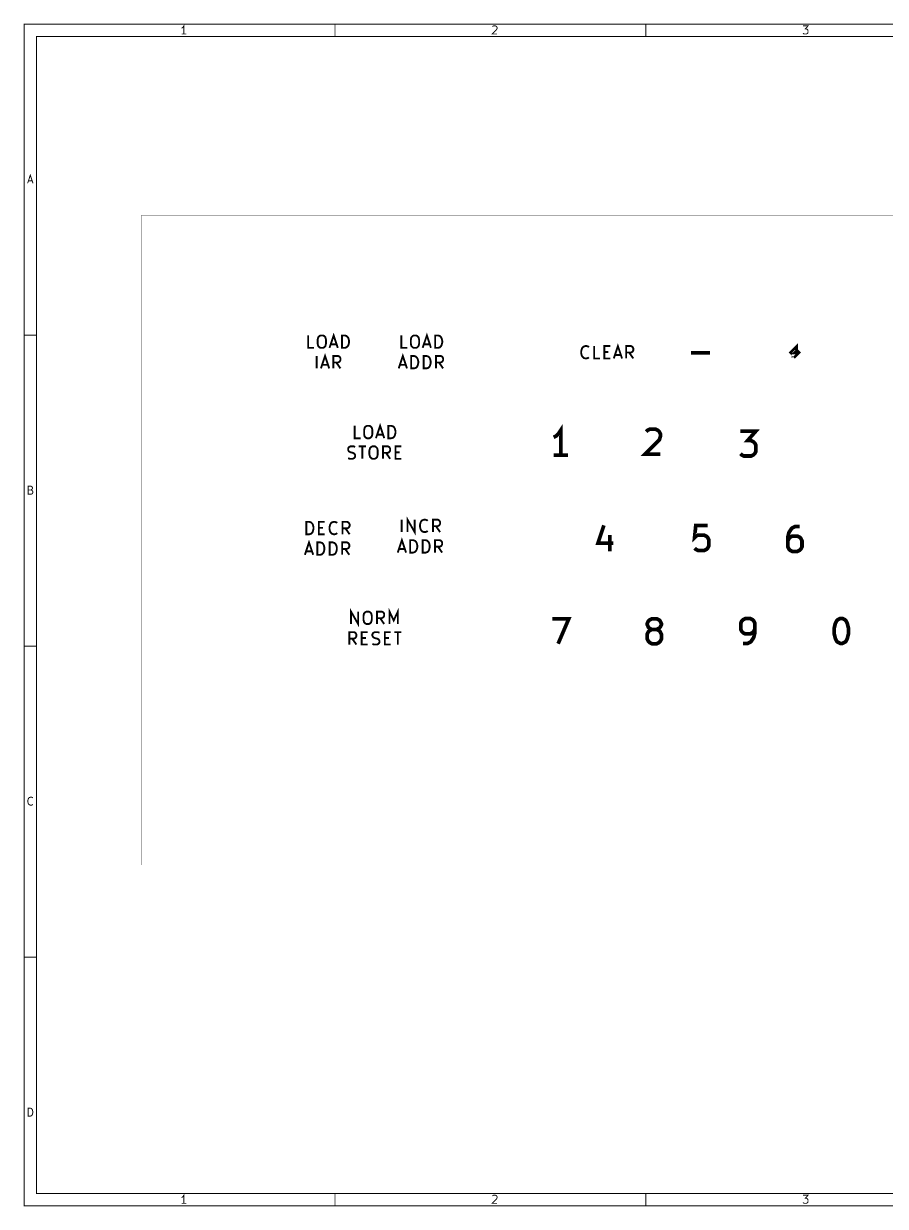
# Model space of a CAD drawing. Extents: x 0.4 to 11.3, y 0.4 to 7.9.
# Drawn here: x 0.39 to 5.85, y 0.4 to 7.89 of the extents above; entities that cross this region are included whole.
import ezdxf

# ---------------------------------------------------------------- set-up
doc = ezdxf.new("R2010")
doc.units = 0
doc.layers.get('0').update_dxf_attribs({"linetype": 'CONTINUOUS'})

msp = doc.modelspace()

# ---------------------------------------------------------------- linework, layer by layer
at = {"color": 0}
for points, const_width in [([(0.393718, 7.88406), (11.2993, 7.88406), (11.2993, 0.403483), (0.393718, 0.403483), (0.393718, 7.88406)], 0.005906), ([(0.472439, 7.80533), (11.2205, 7.80533), (11.2205, 0.482206), (0.472439, 0.482206), (0.472439, 7.80533)], 0.005906), ([(2.271, 5.91336), (2.28603, 5.91336), (2.29351, 5.90956), (2.301, 5.90207), (2.30469, 5.8871), (2.30469, 5.86089), (2.301, 5.84586), (2.29351, 5.83838), (2.28603, 5.83469), (2.271, 5.83469), (2.26351, 5.83838), (2.25603, 5.84586), (2.25228, 5.86089), (2.25228, 5.8871), (2.25603, 5.90207), (2.26351, 5.90956), (2.271, 5.91336)], 0.011811), ([(2.40597, 5.83469), (2.40597, 5.91336), (2.42469, 5.91336), (2.43599, 5.90956), (2.44353, 5.90207), (2.44721, 5.89458), (2.45101, 5.87956), (2.45101, 5.86838), (2.44721, 5.85335), (2.44353, 5.84586), (2.43599, 5.83838), (2.42469, 5.83469), (2.40597, 5.83469)], 0.011811), ([(2.861, 5.91336), (2.87597, 5.91336), (2.88351, 5.90956), (2.891, 5.90207), (2.89469, 5.8871), (2.89469, 5.86089), (2.891, 5.84586), (2.88351, 5.83838), (2.87597, 5.83469), (2.861, 5.83469), (2.85351, 5.83838), (2.84597, 5.84586), (2.84229, 5.86089), (2.84229, 5.8871), (2.84597, 5.90207), (2.85351, 5.90956), (2.861, 5.91336)], 0.011811), ([(2.99599, 5.83469), (2.99599, 5.91336), (3.01471, 5.91336), (3.02599, 5.90956), (3.03347, 5.90207), (3.03722, 5.89458), (3.04101, 5.87956), (3.04101, 5.86838), (3.03722, 5.85335), (3.03347, 5.84586), (3.02599, 5.83838), (3.01471, 5.83469), (2.99599, 5.83469)], 0.011811), ([(2.84407, 5.70469), (2.84407, 5.78347), (2.8629, 5.78347), (2.87408, 5.77968), (2.88163, 5.77219), (2.88542, 5.76471), (2.88911, 5.74968), (2.88911, 5.7385), (2.88542, 5.72347), (2.88163, 5.71599), (2.87408, 5.7085), (2.8629, 5.70469), (2.84407, 5.70469)], 0.011811), ([(2.9229, 5.70469), (2.9229, 5.78347), (2.94162, 5.78347), (2.9529, 5.77968), (2.96039, 5.77219), (2.96408, 5.76471), (2.96789, 5.74968), (2.96789, 5.7385), (2.96408, 5.72347), (2.96039, 5.71599), (2.9529, 5.7085), (2.94162, 5.70469), (2.9229, 5.70469)], 0.011811), ([(2.565, 5.34136), (2.58003, 5.34136), (2.58751, 5.33757), (2.595, 5.33008), (2.59868, 5.31511), (2.59868, 5.2889), (2.595, 5.27387), (2.58751, 5.26639), (2.58003, 5.26269), (2.565, 5.26269), (2.55751, 5.26639), (2.55003, 5.27387), (2.54628, 5.2889), (2.54628, 5.31511), (2.55003, 5.33008), (2.55751, 5.33757), (2.565, 5.34136)], 0.011811), ([(2.69997, 5.26269), (2.69997, 5.34136), (2.71869, 5.34136), (2.72999, 5.33757), (2.73753, 5.33008), (2.74121, 5.3226), (2.74501, 5.30757), (2.74501, 5.29639), (2.74121, 5.28136), (2.73753, 5.27387), (2.72999, 5.26639), (2.71869, 5.26269), (2.69997, 5.26269)], 0.011811), ([(2.59868, 5.21149), (2.61372, 5.21149), (2.62121, 5.20768), (2.62869, 5.20019), (2.63249, 5.18517), (2.63249, 5.15896), (2.62869, 5.14399), (2.62121, 5.1365), (2.61372, 5.13271), (2.59868, 5.13271), (2.59119, 5.1365), (2.58371, 5.14399), (2.58003, 5.15896), (2.58003, 5.18517), (2.58371, 5.20019), (2.59119, 5.20768), (2.59868, 5.21149)], 0.011811), ([(2.18078, 4.65468), (2.18078, 4.7334), (2.19949, 4.7334), (2.21078, 4.7296), (2.21832, 4.72206), (2.222, 4.71457), (2.22581, 4.6996), (2.22581, 4.68837), (2.222, 4.67339), (2.21832, 4.6659), (2.21078, 4.65836), (2.19949, 4.65468), (2.18078, 4.65468)], 0.011811), ([(2.25011, 4.52468), (2.25011, 4.60346), (2.26887, 4.60346), (2.28011, 4.59967), (2.2876, 4.59218), (2.29139, 4.58469), (2.29508, 4.56967), (2.29508, 4.55849), (2.29139, 4.54346), (2.2876, 4.53597), (2.28011, 4.52849), (2.26887, 4.52468), (2.25011, 4.52468)], 0.011811), ([(2.32889, 4.52468), (2.32889, 4.60346), (2.3476, 4.60346), (2.35889, 4.59967), (2.36637, 4.59218), (2.37011, 4.58469), (2.37392, 4.56967), (2.37392, 4.55849), (2.37011, 4.54346), (2.36637, 4.53597), (2.35889, 4.52849), (2.3476, 4.52468), (2.32889, 4.52468)], 0.011811), ([(2.83811, 4.53868), (2.83811, 4.61746), (2.85688, 4.61746), (2.86811, 4.61367), (2.8756, 4.60618), (2.87939, 4.59868), (2.88308, 4.58365), (2.88308, 4.57249), (2.87939, 4.55746), (2.8756, 4.54997), (2.86811, 4.54249), (2.85688, 4.53868), (2.83811, 4.53868)], 0.011811), ([(2.91689, 4.53868), (2.91689, 4.61746), (2.9356, 4.61746), (2.94689, 4.61367), (2.95437, 4.60618), (2.95811, 4.59868), (2.96192, 4.58365), (2.96192, 4.57249), (2.95811, 4.55746), (2.95437, 4.54997), (2.94689, 4.54249), (2.9356, 4.53868), (2.91689, 4.53868)], 0.011811), ([(2.56108, 4.16536), (2.57611, 4.16536), (2.58361, 4.16157), (2.5911, 4.15408), (2.59489, 4.13911), (2.59489, 4.1129), (2.5911, 4.09787), (2.58361, 4.09039), (2.57611, 4.08669), (2.56108, 4.08669), (2.5536, 4.09039), (2.54611, 4.09787), (2.54237, 4.1129), (2.54237, 4.13911), (2.54611, 4.15408), (2.5536, 4.16157), (2.56108, 4.16536)], 0.011811), ([(5.56022, 4.12158), (5.57519, 4.12158), (5.59017, 4.1141), (5.59771, 4.10661), (5.60519, 4.09158), (5.61268, 4.06158), (5.61268, 4.02408), (5.60519, 3.99408), (5.59771, 3.97906), (5.59017, 3.97157), (5.57519, 3.96408), (5.56022, 3.96408), (5.54519, 3.97157), (5.53771, 3.97906), (5.53022, 3.99408), (5.52279, 4.02408), (5.52279, 4.06158), (5.53022, 4.09158), (5.53771, 4.10661), (5.54519, 4.1141), (5.56022, 4.12158)], 0.023622), ([(0.419596, 0.971192), (0.419596, 1.02241), (0.431803, 1.02241), (0.439074, 1.01997), (0.444011, 1.01508), (0.446397, 1.0102), (0.448893, 1.00049), (0.448893, 0.993164), (0.446397, 0.983399), (0.444011, 0.978461), (0.439074, 0.973687), (0.431803, 0.971192), (0.419596, 0.971192)], 0.005906)]:
    msp.add_lwpolyline(points, close=True, dxfattribs=dict(at, const_width=const_width))
for points, const_width in [([(1.40522, 7.82156), (1.40522, 7.87278), (1.40039, 7.86546), (1.39551, 7.86057), (1.39063, 7.85818)], 0.005906), ([(2.36219, 7.80539), (2.36219, 7.88406)], 0.005906), ([(3.3591, 7.86789), (3.36149, 7.87039), (3.36637, 7.87278), (3.37858, 7.87278), (3.38351, 7.87039), (3.3859, 7.86789), (3.3884, 7.86307), (3.3884, 7.85818), (3.3859, 7.85086), (3.35672, 7.82156), (3.3884, 7.82156)], 0.005906), ([(4.33068, 7.80539), (4.33068, 7.88406)], 0.005906), ([(5.32519, 7.87278), (5.35688, 7.87278), (5.33979, 7.85331), (5.34711, 7.85331), (5.352, 7.85086), (5.35439, 7.84836), (5.35688, 7.84358), (5.35688, 7.83138), (5.35439, 7.8265), (5.352, 7.82406), (5.34711, 7.82156), (5.33251, 7.82156), (5.32758, 7.82406), (5.32519, 7.8265)], 0.005906), ([(1.41992, 7.82156), (1.39063, 7.82156)], 0.005906), ([(0.416015, 6.87668), (0.432997, 6.9279), (0.450087, 6.87668)], 0.005906), ([(0.42079, 6.89139), (0.445204, 6.89139)], 0.005906), ([(1.1377, 6.67546), (1.1377, 2.56131)], 0.001969), ([(10.1535, 6.67546), (1.1377, 6.67546)], 0.001969), ([(0.393718, 5.91558), (0.472385, 5.91558)], 0.005906), ([(2.22982, 5.83469), (2.19228, 5.83469), (2.19228, 5.91336)], 0.011811), ([(2.32721, 5.83469), (2.35351, 5.91336), (2.37972, 5.83469)], 0.011811), ([(2.81982, 5.83469), (2.78228, 5.83469), (2.78228, 5.91336)], 0.011811), ([(2.91721, 5.83469), (2.94353, 5.91336), (2.96967, 5.83469)], 0.011811), ([(2.33469, 5.85721), (2.37218, 5.85721)], 0.011811), ([(2.92469, 5.85721), (2.96218, 5.85721)], 0.011811), ([(3.96951, 5.77518), (3.96582, 5.77138), (3.95449, 5.76768), (3.947, 5.76768), (3.93582, 5.77138), (3.92828, 5.77886), (3.92449, 5.7864), (3.92079, 5.80138), (3.92079, 5.81267), (3.92449, 5.82769), (3.92828, 5.83518), (3.93582, 5.84267), (3.947, 5.84636), (3.95449, 5.84636), (3.96582, 5.84267), (3.96951, 5.83886)], 0.011811), ([(4.04081, 5.76768), (4.00331, 5.76768), (4.00331, 5.84636)], 0.011811), ([(4.10449, 5.76768), (4.067, 5.76768), (4.067, 5.84636), (4.10449, 5.84636)], 0.011811), ([(4.12701, 5.76768), (4.15321, 5.84636), (4.17947, 5.76768)], 0.011811), ([(4.20568, 5.76768), (4.20568, 5.84636), (4.23568, 5.84636), (4.24322, 5.84267), (4.24701, 5.83886), (4.25071, 5.83138), (4.25071, 5.82021), (4.24701, 5.81267), (4.24322, 5.80886), (4.23568, 5.80518), (4.20568, 5.80518)], 0.011811), ([(5.27371, 5.817), (5.285, 5.80567), (5.27371, 5.79449), (5.26247, 5.80567), (5.27371, 5.817), (5.27371, 5.79449)], 0.03937), ([(2.24658, 5.70469), (2.24658, 5.78347)], 0.011811), ([(2.27289, 5.70469), (2.2991, 5.78347), (2.32542, 5.70469)], 0.011811), ([(2.35161, 5.70469), (2.35161, 5.78347), (2.38163, 5.78347), (2.38911, 5.77968), (2.3929, 5.77599), (2.3966, 5.7685), (2.3966, 5.75717), (2.3929, 5.74968), (2.38911, 5.74599), (2.38163, 5.74219), (2.35161, 5.74219)], 0.011811), ([(2.7654, 5.70469), (2.79161, 5.78347), (2.81787, 5.70469)], 0.011811), ([(3.00157, 5.70469), (3.00157, 5.78347), (3.03157, 5.78347), (3.03911, 5.77968), (3.04292, 5.77599), (3.0466, 5.7685), (3.0466, 5.75717), (3.04292, 5.74968), (3.03911, 5.74599), (3.03157, 5.74219), (3.00157, 5.74219)], 0.011811), ([(4.067, 5.80886), (4.09321, 5.80886)], 0.011811), ([(4.1345, 5.79021), (4.17199, 5.79021)], 0.011811), ([(4.25071, 5.76768), (4.2245, 5.80518)], 0.011811), ([(4.61578, 5.8041), (4.73568, 5.8041)], 0.023622), ([(2.28039, 5.72715), (2.31787, 5.72715)], 0.011811), ([(2.3966, 5.70469), (2.37039, 5.74219)], 0.011811), ([(2.77289, 5.72715), (2.81039, 5.72715)], 0.011811), ([(3.0466, 5.70469), (3.0204, 5.74219)], 0.011811), ([(2.52382, 5.26269), (2.48628, 5.26269), (2.48628, 5.34136)], 0.011811), ([(2.62121, 5.26269), (2.64751, 5.34136), (2.67372, 5.26269)], 0.011811), ([(3.79172, 5.15608), (3.79172, 5.31358), (3.77669, 5.29107), (3.76172, 5.2761), (3.74681, 5.26856)], 0.023622), ([(4.33279, 5.30458), (4.34022, 5.31207), (4.35519, 5.31961), (4.39268, 5.31961), (4.40771, 5.31207), (4.41521, 5.30458), (4.42269, 5.28961), (4.42269, 5.27458), (4.41521, 5.25206), (4.32531, 5.16206), (4.42269, 5.16206)], 0.023622), ([(4.92931, 5.30757), (5.02669, 5.30757), (4.97418, 5.24756), (4.99669, 5.24756), (5.01172, 5.24007), (5.01921, 5.23258), (5.02669, 5.21756), (5.02669, 5.18007), (5.01921, 5.1651), (5.01172, 5.15761), (4.99669, 5.15007), (4.95171, 5.15007), (4.93679, 5.15761), (4.92931, 5.1651)], 0.023622), ([(2.62869, 5.28515), (2.66618, 5.28515)], 0.011811), ([(2.44499, 5.1365), (2.45628, 5.13271), (2.47499, 5.13271), (2.48247, 5.1365), (2.48628, 5.14019), (2.49001, 5.14768), (2.49001, 5.15517), (2.48628, 5.16271), (2.48247, 5.1665), (2.47499, 5.17019), (2.46001, 5.17399), (2.45247, 5.17768), (2.44879, 5.18147), (2.44499, 5.18896), (2.44499, 5.1965), (2.44879, 5.204), (2.45247, 5.20768), (2.46001, 5.21149), (2.47879, 5.21149), (2.49001, 5.20768)], 0.011811), ([(2.51247, 5.21149), (2.55751, 5.21149)], 0.011811), ([(2.535, 5.13271), (2.535, 5.21149)], 0.011811), ([(2.66618, 5.13271), (2.66618, 5.21149), (2.69618, 5.21149), (2.70372, 5.20768), (2.70751, 5.204), (2.71121, 5.1965), (2.71121, 5.18517), (2.70751, 5.17768), (2.70372, 5.17399), (2.69618, 5.17019), (2.66618, 5.17019)], 0.011811), ([(2.71121, 5.13271), (2.685, 5.17019)], 0.011811), ([(2.7825, 5.13271), (2.74501, 5.13271), (2.74501, 5.21149), (2.7825, 5.21149)], 0.011811), ([(2.74501, 5.17399), (2.77121, 5.17399)], 0.011811), ([(3.83669, 5.15608), (3.74681, 5.15608)], 0.023622), ([(0.436686, 4.935), (0.444011, 4.93257), (0.446397, 4.93018), (0.448893, 4.92529), (0.448893, 4.91797), (0.446397, 4.91308), (0.444011, 4.91069), (0.439074, 4.90821), (0.419596, 4.90821), (0.419596, 4.95936), (0.436686, 4.95936), (0.441624, 4.95697), (0.444011, 4.95449), (0.446397, 4.94971), (0.446397, 4.94476), (0.444011, 4.93989), (0.441624, 4.9375), (0.436686, 4.935), (0.419596, 4.935)], 0.005906), ([(2.29699, 4.65468), (2.2595, 4.65468), (2.2595, 4.7334), (2.29699, 4.7334)], 0.011811), ([(2.37571, 4.66217), (2.37201, 4.65836), (2.36068, 4.65468), (2.35319, 4.65468), (2.34201, 4.65836), (2.33447, 4.6659), (2.33068, 4.67339), (2.32699, 4.68837), (2.32699, 4.6996), (2.33068, 4.71457), (2.33447, 4.72206), (2.34201, 4.7296), (2.35319, 4.7334), (2.36068, 4.7334), (2.37201, 4.7296), (2.37571, 4.72586)], 0.011811), ([(2.4095, 4.65468), (2.4095, 4.7334), (2.43951, 4.7334), (2.447, 4.7296), (2.45068, 4.72586), (2.45449, 4.71837), (2.45449, 4.70708), (2.45068, 4.6996), (2.447, 4.69586), (2.43951, 4.69206), (2.4095, 4.69206)], 0.011811), ([(2.78381, 4.66868), (2.78381, 4.7474)], 0.011811), ([(2.82129, 4.66868), (2.82129, 4.7474), (2.86621, 4.66868), (2.86621, 4.7474)], 0.011811), ([(2.94868, 4.67617), (2.94499, 4.67236), (2.93371, 4.66868), (2.92622, 4.66868), (2.91499, 4.67236), (2.9075, 4.6799), (2.90369, 4.68739), (2.90001, 4.70236), (2.90001, 4.7136), (2.90369, 4.72857), (2.9075, 4.73606), (2.91499, 4.7436), (2.92622, 4.7474), (2.93371, 4.7474), (2.94499, 4.7436), (2.94868, 4.73986)], 0.011811), ([(2.98247, 4.66868), (2.98247, 4.7474), (3.01247, 4.7474), (3.02001, 4.7436), (3.02371, 4.73986), (3.0275, 4.73236), (3.0275, 4.72108), (3.02371, 4.7136), (3.02001, 4.7099), (3.01247, 4.70606), (2.98247, 4.70606)], 0.011811), ([(4.06418, 4.7111), (4.02681, 4.59858), (4.12418, 4.59858)], 0.023622), ([(4.72119, 4.70958), (4.64621, 4.70958), (4.63878, 4.6346), (4.64621, 4.64208), (4.66118, 4.64958), (4.69868, 4.64958), (4.71371, 4.64208), (4.72119, 4.6346), (4.72868, 4.61957), (4.72868, 4.58208), (4.72119, 4.56706), (4.71371, 4.55957), (4.69868, 4.55208), (4.66118, 4.55208), (4.64621, 4.55957), (4.63878, 4.56706)], 0.023622), ([(2.2595, 4.69586), (2.28569, 4.69586)], 0.011811), ([(2.45449, 4.65468), (2.42822, 4.69206)], 0.011811), ([(3.0275, 4.66868), (3.00119, 4.70606)], 0.011811), ([(4.10167, 4.6511), (4.10167, 4.54606)], 0.023622), ([(5.30371, 4.70356), (5.27371, 4.70356), (5.25868, 4.69607), (5.25119, 4.68858), (5.23622, 4.66607), (5.22879, 4.63607), (5.22879, 4.57607), (5.23622, 4.56108), (5.24371, 4.5536), (5.25868, 4.54606), (5.28868, 4.54606), (5.30371, 4.5536), (5.31119, 4.56108), (5.31868, 4.57607), (5.31868, 4.61361), (5.31119, 4.62858), (5.30371, 4.63607), (5.28868, 4.64356), (5.25868, 4.64356), (5.24371, 4.63607), (5.23622, 4.62858), (5.22879, 4.61361)], 0.023622), ([(2.17139, 4.52468), (2.1976, 4.60346), (2.2239, 4.52468)], 0.011811), ([(2.40761, 4.52468), (2.40761, 4.60346), (2.43761, 4.60346), (2.4451, 4.59967), (2.44889, 4.59597), (2.45258, 4.58849), (2.45258, 4.57721), (2.44889, 4.56967), (2.4451, 4.56597), (2.43761, 4.56218), (2.40761, 4.56218)], 0.011811), ([(2.45258, 4.52468), (2.42638, 4.56218)], 0.011811), ([(2.75939, 4.53868), (2.7856, 4.61746), (2.8119, 4.53868)], 0.011811), ([(2.76687, 4.56119), (2.80442, 4.56119)], 0.011811), ([(2.99561, 4.53868), (2.99561, 4.61746), (3.02561, 4.61746), (3.0331, 4.61367), (3.03689, 4.60997), (3.04058, 4.60249), (3.04058, 4.59119), (3.03689, 4.58365), (3.0331, 4.57997), (3.02561, 4.57617), (2.99561, 4.57617)], 0.011811), ([(3.04058, 4.53868), (3.01438, 4.57617)], 0.011811), ([(2.17887, 4.54719), (2.21642, 4.54719)], 0.011811), ([(2.4636, 4.08669), (2.4636, 4.16536), (2.50857, 4.08669), (2.50857, 4.16536)], 0.011811), ([(2.62858, 4.08669), (2.62858, 4.16536), (2.65858, 4.16536), (2.66612, 4.16157), (2.66992, 4.15788), (2.67361, 4.15039), (2.67361, 4.13911), (2.66992, 4.13157), (2.66612, 4.12788), (2.65858, 4.12408), (2.62858, 4.12408)], 0.011811), ([(2.67361, 4.08669), (2.6474, 4.12408)], 0.011811), ([(2.70742, 4.08669), (2.70742, 4.16536), (2.73361, 4.10915), (2.75988, 4.16536), (2.75988, 4.08669)], 0.011811), ([(3.73731, 4.11957), (3.84218, 4.11957), (3.77468, 3.96208)], 0.023622), ([(4.36871, 4.05208), (4.35368, 4.05957), (4.34619, 4.06706), (4.33882, 4.08208), (4.33882, 4.08957), (4.34619, 4.1046), (4.35368, 4.11208), (4.36871, 4.11957), (4.39871, 4.11957), (4.41368, 4.11208), (4.42117, 4.1046), (4.42871, 4.08957), (4.42871, 4.08208), (4.42117, 4.06706), (4.41368, 4.05957), (4.39871, 4.05208), (4.36871, 4.05208), (4.35368, 4.0446), (4.34619, 4.03706), (4.33882, 4.02208), (4.33882, 3.99208), (4.34619, 3.97711), (4.35368, 3.96957), (4.36871, 3.96208), (4.39871, 3.96208), (4.41368, 3.96957), (4.42117, 3.97711), (4.42871, 3.99208), (4.42871, 4.02208), (4.42117, 4.03706), (4.41368, 4.0446), (4.39871, 4.05208)], 0.023622), ([(4.94569, 3.96408), (4.97569, 3.96408), (4.99072, 3.97157), (4.99821, 3.97906), (5.01318, 4.00157), (5.02067, 4.03157), (5.02067, 4.09158), (5.01318, 4.10661), (5.00569, 4.1141), (4.99072, 4.12158), (4.96072, 4.12158), (4.94569, 4.1141), (4.93821, 4.10661), (4.93078, 4.09158), (4.93078, 4.0541), (4.93821, 4.03907), (4.94569, 4.03157), (4.96072, 4.02408), (4.99072, 4.02408), (5.00569, 4.03157), (5.01318, 4.03907), (5.02067, 4.0541)], 0.023622), ([(2.45242, 3.95671), (2.45242, 4.03549), (2.48242, 4.03549), (2.4899, 4.03168), (2.4936, 4.028), (2.4974, 4.02051), (2.4974, 4.00917), (2.4936, 4.00168), (2.4899, 3.99799), (2.48242, 3.99419), (2.45242, 3.99419)], 0.011811), ([(2.4974, 3.95671), (2.47108, 3.99419)], 0.011811), ([(2.56858, 3.95671), (2.53108, 3.95671), (2.53108, 4.03549), (2.56858, 4.03549)], 0.011811), ([(2.53108, 3.99799), (2.5574, 3.99799)], 0.011811), ([(2.59858, 3.9605), (2.60992, 3.95671), (2.62858, 3.95671), (2.63612, 3.9605), (2.63992, 3.96419), (2.64361, 3.97168), (2.64361, 3.97917), (2.63992, 3.98671), (2.63612, 3.9905), (2.62858, 3.99419), (2.61361, 3.99799), (2.60613, 4.00168), (2.60238, 4.00549), (2.59858, 4.01297), (2.59858, 4.02051), (2.60238, 4.028), (2.60613, 4.03168), (2.61361, 4.03549), (2.63238, 4.03549), (2.64361, 4.03168)], 0.011811), ([(2.7149, 3.95671), (2.6774, 3.95671), (2.6774, 4.03549), (2.7149, 4.03549)], 0.011811), ([(2.6774, 3.99799), (2.70361, 3.99799)], 0.011811), ([(2.73742, 4.03549), (2.78228, 4.03549)], 0.011811), ([(2.75988, 3.95671), (2.75988, 4.03549)], 0.011811), ([(0.393718, 3.9471), (0.472385, 3.9471)], 0.005906), ([(0.448893, 2.94461), (0.446397, 2.94217), (0.439074, 2.93967), (0.43419, 2.93967), (0.426921, 2.94217), (0.422092, 2.947), (0.419596, 2.95188), (0.41721, 2.96169), (0.41721, 2.96897), (0.419596, 2.97868), (0.422092, 2.98356), (0.426921, 2.9885), (0.43419, 2.99089), (0.439074, 2.99089), (0.446397, 2.9885), (0.448893, 2.986)], 0.005906), ([(1.1377, 2.56131), (1.17708, 2.56131)], 0.001969), ([(1.17708, 2.56131), (10.1535, 2.56131)], 0.001969), ([(0.393718, 1.97857), (0.472385, 1.97857)], 0.005906), ([(1.40522, 0.41976), (1.40522, 0.470865), (1.40039, 0.463596), (1.39551, 0.458768), (1.39063, 0.456272)], 0.005906), ([(2.36219, 0.48226), (2.36219, 0.403592)], 0.005906), ([(3.3591, 0.466092), (3.36149, 0.468479), (3.36637, 0.470865), (3.37858, 0.470865), (3.38351, 0.468479), (3.3859, 0.466092), (3.3884, 0.461208), (3.3884, 0.456272), (3.3859, 0.449001), (3.35672, 0.41976), (3.3884, 0.41976)], 0.005906), ([(4.33068, 0.48226), (4.33068, 0.403592)], 0.005906), ([(5.32519, 0.470865), (5.35688, 0.470865), (5.33979, 0.451497), (5.34711, 0.451497), (5.352, 0.449001), (5.35439, 0.44656), (5.35688, 0.441678), (5.35688, 0.429471), (5.35439, 0.424587), (5.352, 0.4222), (5.34711, 0.41976), (5.33251, 0.41976), (5.32758, 0.4222), (5.32519, 0.424587)], 0.005906), ([(1.41992, 0.41976), (1.39063, 0.41976)], 0.005906)]:
    msp.add_lwpolyline(points, dxfattribs=dict(at, const_width=const_width))

doc.saveas('drawing.dxf')
